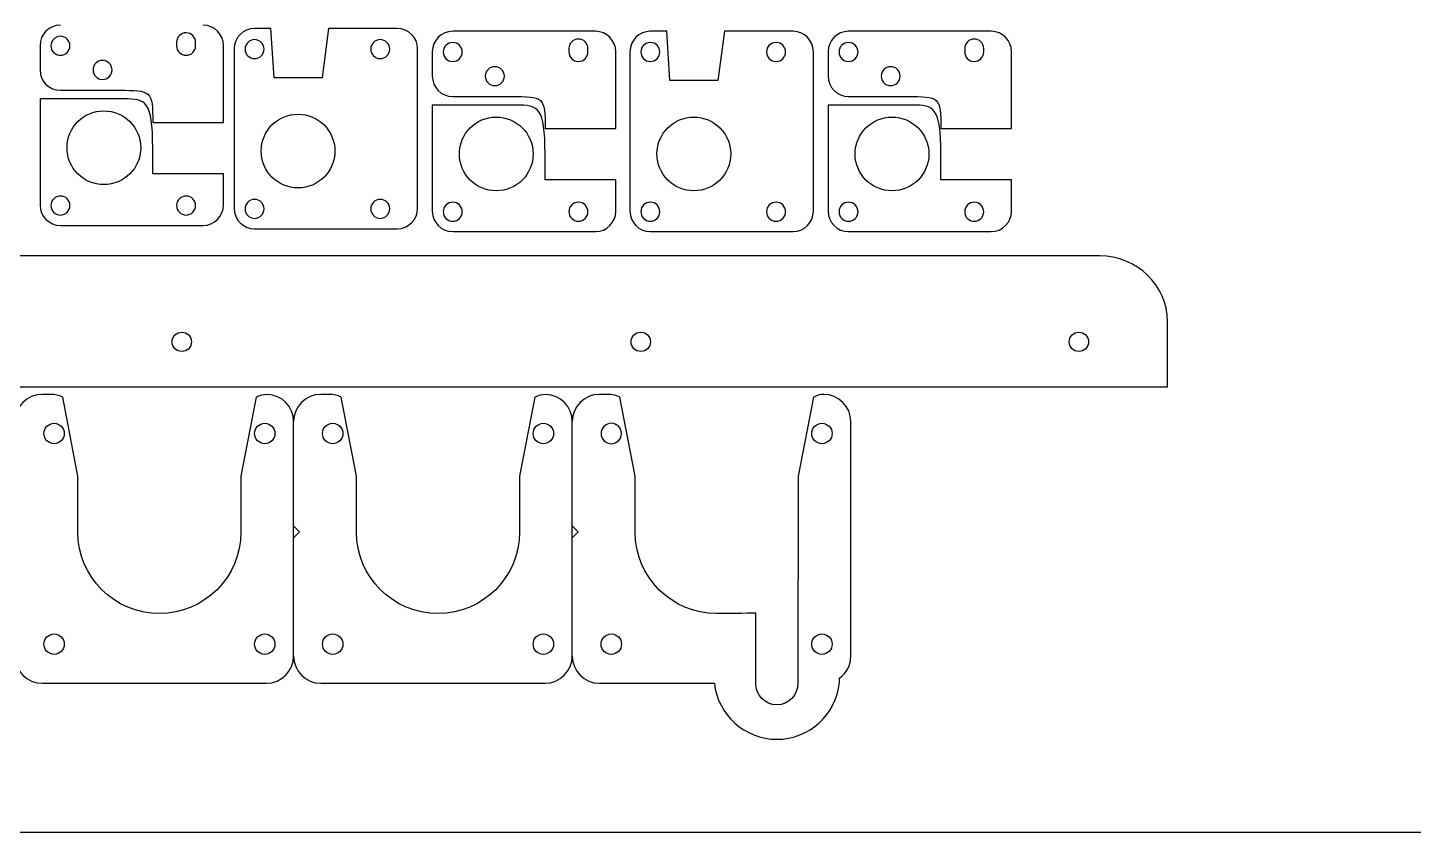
# Model space of a CAD drawing. Header units: millimetres. Extents: x 0 to 610, y -305 to 0.
# Drawn here: x 107 to 310.9, y -304.8 to -186.4 of the extents above; entities that cross this region are included whole.
import ezdxf

# ---------------------------------------------------------------- set-up
doc = ezdxf.new("R2010")
doc.units = ezdxf.units.MM
doc.layers.add('CUTS', color=1, linetype='Continuous', true_color=0xff0000)
doc.layers.add('laser bed referance', color=3, linetype='Continuous', lineweight=25, true_color=0x00ff00)

msp = doc.modelspace()

# ---------------------------------------------------------------- linework, layer by layer
at = {"layer": 'CUTS', "color": 1, "lineweight": 25, "true_color": 0xff0000}
for points in [[(143.25, -193.78), (142.78, -186.53), (140.38, -186.53)], [(161.38, -186.53), (151.28, -186.53), (150.32, -193.78), (143.25, -193.78), (143.25, -193.78)], [(190.54, -186.95), (169.54, -186.95)], [(201.03, -186.95), (198.62, -186.95)], [(219.62, -186.95), (209.53, -186.95)], [(248.78, -186.95), (227.79, -186.95)], [(108.81, -189.04), (108.81, -192.63)], [(125.4, -200.35), (135.8, -200.35), (135.8, -189.04)], [(128.9, -188.56), (128.9, -189.07)], [(131.7, -189.08), (131.7, -188.57), (131.7, -188.57)], [(137.38, -189.53), (137.38, -213)], [(164.38, -213), (164.38, -189.53)], [(186.64, -189.47), (186.64, -189.98)], [(189.44, -189.99), (189.44, -189.48), (189.44, -189.48)], [(244.89, -189.47), (244.89, -189.98)], [(247.68, -189.99), (247.68, -189.48), (247.68, -189.48)], [(166.54, -189.95), (166.54, -193.54)], [(183.14, -201.26), (193.54, -201.26), (193.54, -189.95)], [(195.62, -189.95), (195.62, -213.42)], [(222.62, -213.42), (222.62, -189.95)], [(224.79, -189.95), (224.79, -193.54)], [(241.39, -201.26), (251.78, -201.26), (251.78, -189.95)], [(111.81, -195.63), (120.39, -195.63), (120.39, -195.63)], [(208.56, -194.2), (201.49, -194.2), (201.49, -194.2)], [(108.81, -196.89), (108.81, -212.51)], [(121.21, -196.89), (108.81, -196.89), (108.81, -196.89)], [(169.54, -196.54), (178.13, -196.55), (178.13, -196.55)], [(227.79, -196.54), (236.37, -196.55), (236.37, -196.55)], [(166.54, -197.8), (166.54, -213.42)], [(178.94, -197.8), (166.54, -197.8), (166.54, -197.8)], [(224.79, -197.8), (224.79, -213.42)], [(237.19, -197.8), (224.79, -197.8), (224.79, -197.8)], [(135.8, -212.51), (135.8, -207.9), (125.39, -207.9), (125.39, -204.08)], [(193.54, -213.42), (193.54, -208.81), (183.13, -208.81), (183.13, -204.99)], [(251.78, -213.42), (251.78, -208.81), (241.38, -208.81), (241.38, -204.99)], [(111.81, -215.51), (132.8, -215.51)], [(140.38, -216), (161.38, -216)], [(169.54, -216.42), (190.54, -216.42)], [(198.62, -216.42), (219.62, -216.42)], [(227.79, -216.42), (248.78, -216.42)], [(264.73, -220), (32.82, -220), (32.82, -226.7), (32.82, -226.7)], [(63.35, -239.28), (70.95, -239.28), (274.73, -239.28)], [(110.38, -240.37), (109.13, -240.37)], [(151.38, -240.37), (150.13, -240.37)], [(192.38, -240.37), (191.13, -240.37)], [(114.38, -260.62), (114.38, -252.4), (112.15, -240.78)], [(140.61, -240.78), (138.37, -252.41), (138.38, -260.62)], [(155.38, -260.62), (155.38, -252.4), (153.15, -240.78)], [(181.61, -240.78), (179.37, -252.41), (179.38, -260.62)], [(196.38, -260.62), (196.38, -252.38), (194.15, -240.79)], [(222.61, -240.79), (220.37, -252.41), (220.35, -282.87)], [(146.13, -278.87), (146.13, -244.37)], [(187.13, -278.87), (187.13, -244.37)], [(228.13, -278.87), (228.13, -244.37)], [(146.13, -259.72), (147.01, -260.61), (146.13, -261.49)], [(187.13, -259.72), (188.01, -260.61), (187.13, -261.49)], [(214.14, -282.94), (214.14, -272.56)], [(109.13, -282.87), (142.13, -282.87)], [(150.13, -282.87), (183.13, -282.87)], [(191.13, -282.87), (208.05, -282.87)], [(226.44, -282.78), (226.44, -282.13)]]:
    msp.add_lwpolyline(points, dxfattribs=at)
for points in [[(111.81, -186.04), (110.15, -186.04), (108.81, -187.38), (108.81, -189.04)], [(130.31, -187.17), (129.54, -187.16), (128.91, -187.79), (128.9, -188.56)], [(131.7, -188.57), (131.71, -187.8), (131.08, -187.17), (130.31, -187.17)], [(135.8, -189.04), (135.8, -187.38), (134.46, -186.04), (132.8, -186.04)], [(140.38, -186.53), (138.72, -186.53), (137.38, -187.88), (137.38, -189.53)], [(164.38, -189.53), (164.38, -187.88), (163.03, -186.53), (161.38, -186.53)], [(169.54, -186.95), (167.89, -186.95), (166.54, -188.3), (166.54, -189.95)], [(193.54, -189.95), (193.54, -188.3), (192.2, -186.95), (190.54, -186.95)], [(198.62, -186.95), (196.97, -186.95), (195.62, -188.3), (195.62, -189.95)], [(201.49, -194.2), (201.49, -194.2), (201.03, -186.95), (201.03, -186.95)], [(209.53, -186.95), (209.53, -186.95), (208.56, -194.2), (208.56, -194.2)], [(222.62, -189.95), (222.62, -188.3), (221.28, -186.95), (219.62, -186.95)], [(227.79, -186.95), (226.13, -186.95), (224.79, -188.3), (224.79, -189.95)], [(251.78, -189.95), (251.78, -188.3), (250.44, -186.95), (248.78, -186.95)], [(110.41, -189.07), (110.4, -189.84), (111.03, -190.47), (111.8, -190.47)], [(111.81, -187.68), (111.04, -187.67), (110.41, -188.3), (110.41, -189.07)], [(111.8, -190.47), (112.57, -190.48), (113.2, -189.85), (113.21, -189.08)], [(113.21, -189.08), (113.21, -188.31), (112.58, -187.68), (111.81, -187.68)], [(128.9, -189.07), (128.9, -189.84), (129.53, -190.47), (130.3, -190.47)], [(130.3, -190.47), (131.07, -190.48), (131.7, -189.85), (131.7, -189.08)], [(140.38, -188.17), (139.61, -188.16), (138.98, -188.79), (138.98, -189.56)], [(138.98, -189.56), (138.98, -190.34), (139.6, -190.96), (140.37, -190.96)], [(140.37, -190.96), (141.15, -190.97), (141.78, -190.34), (141.78, -189.57)], [(141.78, -189.57), (141.78, -188.8), (141.16, -188.17), (140.38, -188.17)], [(157.48, -189.56), (157.47, -190.33), (158.1, -190.96), (158.87, -190.96)], [(158.88, -188.17), (158.11, -188.16), (157.48, -188.79), (157.48, -189.56)], [(158.87, -190.96), (159.64, -190.97), (160.27, -190.34), (160.28, -189.57)], [(160.28, -189.57), (160.28, -188.8), (159.65, -188.17), (158.88, -188.17)], [(169.55, -188.59), (168.77, -188.59), (168.15, -189.21), (168.14, -189.98)], [(170.94, -189.99), (170.95, -189.22), (170.32, -188.59), (169.55, -188.59)], [(188.04, -188.08), (187.27, -188.08), (186.64, -188.7), (186.64, -189.47)], [(189.44, -189.48), (189.44, -188.71), (188.82, -188.08), (188.04, -188.08)], [(198.63, -188.59), (197.86, -188.59), (197.23, -189.21), (197.22, -189.98)], [(200.02, -189.99), (200.03, -189.22), (199.4, -188.59), (198.63, -188.59)], [(217.13, -188.59), (216.35, -188.59), (215.72, -189.21), (215.72, -189.98)], [(218.52, -189.99), (218.52, -189.22), (217.9, -188.59), (217.13, -188.59)], [(227.79, -188.59), (227.02, -188.59), (226.39, -189.21), (226.39, -189.98)], [(229.19, -189.99), (229.19, -189.22), (228.57, -188.59), (227.79, -188.59)], [(246.29, -188.08), (245.52, -188.08), (244.89, -188.7), (244.89, -189.47)], [(247.68, -189.48), (247.69, -188.71), (247.06, -188.08), (246.29, -188.08)], [(118.01, -191.23), (117.24, -191.23), (116.61, -191.85), (116.61, -192.63)], [(119.41, -192.64), (119.41, -191.86), (118.78, -191.24), (118.01, -191.23)], [(168.14, -189.98), (168.14, -190.76), (168.76, -191.39), (169.54, -191.39)], [(169.54, -191.39), (170.31, -191.39), (170.94, -190.77), (170.94, -189.99)], [(186.64, -189.98), (186.64, -190.76), (187.26, -191.39), (188.03, -191.39)], [(188.03, -191.39), (188.81, -191.39), (189.44, -190.77), (189.44, -189.99)], [(197.22, -189.98), (197.22, -190.76), (197.85, -191.39), (198.62, -191.39)], [(198.62, -191.39), (199.39, -191.39), (200.02, -190.77), (200.02, -189.99)], [(215.72, -189.98), (215.72, -190.76), (216.34, -191.39), (217.12, -191.39)], [(217.12, -191.39), (217.89, -191.39), (218.52, -190.77), (218.52, -189.99)], [(226.39, -189.98), (226.39, -190.76), (227.01, -191.39), (227.78, -191.39)], [(227.78, -191.39), (228.56, -191.39), (229.19, -190.77), (229.19, -189.99)], [(244.89, -189.98), (244.88, -190.76), (245.51, -191.39), (246.28, -191.39)], [(246.28, -191.39), (247.05, -191.39), (247.68, -190.77), (247.68, -189.99)], [(108.81, -192.63), (108.81, -194.29), (110.15, -195.63), (111.81, -195.63)], [(116.61, -192.63), (116.6, -193.4), (117.23, -194.03), (118, -194.03)], [(118, -194.03), (118.77, -194.03), (119.4, -193.41), (119.41, -192.64)], [(166.54, -193.54), (166.54, -195.2), (167.89, -196.54), (169.54, -196.54)], [(175.75, -192.15), (174.97, -192.14), (174.34, -192.77), (174.34, -193.54)], [(174.34, -193.54), (174.34, -194.31), (174.96, -194.94), (175.74, -194.94)], [(175.74, -194.94), (176.51, -194.95), (177.14, -194.32), (177.14, -193.55)], [(177.14, -193.55), (177.15, -192.78), (176.52, -192.15), (175.75, -192.15)], [(224.79, -193.54), (224.79, -195.2), (226.13, -196.54), (227.79, -196.54)], [(232.59, -193.54), (232.58, -194.31), (233.21, -194.94), (233.98, -194.94)], [(233.99, -192.15), (233.22, -192.14), (232.59, -192.77), (232.59, -193.54)], [(233.98, -194.94), (234.76, -194.95), (235.38, -194.32), (235.39, -193.55)], [(235.39, -193.55), (235.39, -192.78), (234.77, -192.15), (233.99, -192.15)], [(120.39, -195.63), (125.2, -195.63), (125.4, -195.63), (125.4, -200.35)], [(125.39, -204.08), (125.39, -197.17), (124.34, -196.89), (121.21, -196.89)], [(178.13, -196.55), (182.93, -196.55), (183.14, -196.55), (183.14, -201.26)], [(236.37, -196.55), (241.18, -196.55), (241.39, -196.55), (241.39, -201.26)], [(112.78, -204.08), (112.78, -201.08), (115.21, -198.65), (118.21, -198.65)], [(118.21, -198.65), (121.2, -198.65), (123.63, -201.08), (123.63, -204.08)], [(141.35, -204.57), (141.35, -201.57), (143.78, -199.14), (146.78, -199.14)], [(146.78, -199.14), (149.77, -199.14), (152.2, -201.57), (152.2, -204.57)], [(170.52, -204.99), (170.52, -201.99), (172.94, -199.56), (175.94, -199.56)], [(175.94, -199.56), (178.94, -199.56), (181.37, -201.99), (181.37, -204.99)], [(183.13, -204.99), (183.13, -198.08), (182.08, -197.8), (178.94, -197.8)], [(199.6, -204.99), (199.6, -201.99), (202.03, -199.56), (205.02, -199.56)], [(205.02, -199.56), (208.02, -199.56), (210.45, -201.99), (210.45, -204.99)], [(228.76, -204.99), (228.76, -201.99), (231.19, -199.56), (234.19, -199.56)], [(234.19, -199.56), (237.18, -199.56), (239.61, -201.99), (239.61, -204.99)], [(241.38, -204.99), (241.38, -198.08), (240.32, -197.8), (237.19, -197.8)], [(118.21, -209.5), (115.21, -209.5), (112.78, -207.07), (112.78, -204.08)], [(123.63, -204.08), (123.63, -207.07), (121.2, -209.5), (118.21, -209.5)], [(146.78, -209.99), (143.78, -209.99), (141.35, -207.56), (141.35, -204.57)], [(152.2, -204.57), (152.2, -207.56), (149.77, -209.99), (146.78, -209.99)], [(175.94, -210.41), (172.94, -210.41), (170.52, -207.99), (170.52, -204.99)], [(181.37, -204.99), (181.37, -207.99), (178.94, -210.41), (175.94, -210.41)], [(205.02, -210.41), (202.03, -210.41), (199.6, -207.99), (199.6, -204.99)], [(210.45, -204.99), (210.45, -207.99), (208.02, -210.41), (205.02, -210.41)], [(234.19, -210.41), (231.19, -210.41), (228.76, -207.99), (228.76, -204.99)], [(239.61, -204.99), (239.61, -207.99), (237.18, -210.41), (234.19, -210.41)], [(111.81, -211.18), (111.04, -211.17), (110.41, -211.8), (110.41, -212.57)], [(113.21, -212.58), (113.21, -211.81), (112.58, -211.18), (111.81, -211.18)], [(130.31, -211.18), (129.53, -211.17), (128.91, -211.8), (128.9, -212.57)], [(131.7, -212.58), (131.71, -211.81), (131.08, -211.18), (130.31, -211.18)], [(140.38, -211.67), (139.61, -211.66), (138.98, -212.29), (138.98, -213.06)], [(141.78, -213.07), (141.78, -212.3), (141.16, -211.67), (140.38, -211.67)], [(158.88, -211.67), (158.11, -211.66), (157.48, -212.29), (157.48, -213.06)], [(160.28, -213.07), (160.28, -212.3), (159.65, -211.67), (158.88, -211.67)], [(108.81, -212.51), (108.81, -214.16), (110.15, -215.51), (111.81, -215.51)], [(110.41, -212.57), (110.4, -213.35), (111.03, -213.97), (111.8, -213.98)], [(111.8, -213.98), (112.57, -213.98), (113.2, -213.35), (113.21, -212.58)], [(128.9, -212.57), (128.9, -213.35), (129.53, -213.97), (130.3, -213.98)], [(130.3, -213.98), (131.07, -213.98), (131.7, -213.35), (131.7, -212.58)], [(132.8, -215.51), (134.46, -215.51), (135.8, -214.16), (135.8, -212.51)], [(137.38, -213), (137.38, -214.65), (138.72, -216), (140.38, -216)], [(138.98, -213.06), (138.98, -213.84), (139.6, -214.46), (140.38, -214.47)], [(140.38, -214.47), (141.15, -214.47), (141.78, -213.84), (141.78, -213.07)], [(157.48, -213.06), (157.47, -213.84), (158.1, -214.46), (158.87, -214.47)], [(158.87, -214.47), (159.64, -214.47), (160.27, -213.84), (160.28, -213.07)], [(161.38, -216), (163.03, -216), (164.38, -214.65), (164.38, -213)], [(166.54, -213.42), (166.54, -215.08), (167.89, -216.42), (169.54, -216.42)], [(169.55, -212.09), (168.77, -212.09), (168.15, -212.71), (168.14, -213.48)], [(168.14, -213.48), (168.14, -214.26), (168.76, -214.89), (169.54, -214.89)], [(169.54, -214.89), (170.31, -214.89), (170.94, -214.27), (170.94, -213.49)], [(170.94, -213.49), (170.95, -212.72), (170.32, -212.09), (169.55, -212.09)], [(188.04, -212.09), (187.27, -212.09), (186.64, -212.71), (186.64, -213.48)], [(186.64, -213.48), (186.64, -214.26), (187.26, -214.89), (188.03, -214.89)], [(188.03, -214.89), (188.81, -214.89), (189.44, -214.27), (189.44, -213.49)], [(189.44, -213.49), (189.44, -212.72), (188.82, -212.09), (188.04, -212.09)], [(190.54, -216.42), (192.2, -216.42), (193.54, -215.08), (193.54, -213.42)], [(195.62, -213.42), (195.62, -215.08), (196.97, -216.42), (198.62, -216.42)], [(198.63, -212.09), (197.86, -212.09), (197.23, -212.71), (197.22, -213.48)], [(197.22, -213.48), (197.22, -214.26), (197.85, -214.89), (198.62, -214.89)], [(198.62, -214.89), (199.39, -214.89), (200.02, -214.27), (200.02, -213.49)], [(200.02, -213.49), (200.03, -212.72), (199.4, -212.09), (198.63, -212.09)], [(217.13, -212.09), (216.35, -212.09), (215.72, -212.71), (215.72, -213.48)], [(215.72, -213.48), (215.72, -214.26), (216.34, -214.89), (217.12, -214.89)], [(217.12, -214.89), (217.89, -214.89), (218.52, -214.27), (218.52, -213.49)], [(218.52, -213.49), (218.52, -212.72), (217.9, -212.09), (217.13, -212.09)], [(219.62, -216.42), (221.28, -216.42), (222.62, -215.08), (222.62, -213.42)], [(224.79, -213.42), (224.79, -215.08), (226.13, -216.42), (227.79, -216.42)], [(227.79, -212.09), (227.02, -212.09), (226.39, -212.71), (226.39, -213.48)], [(226.39, -213.48), (226.39, -214.26), (227.01, -214.89), (227.78, -214.89)], [(227.78, -214.89), (228.56, -214.89), (229.19, -214.27), (229.19, -213.49)], [(229.19, -213.49), (229.19, -212.72), (228.57, -212.09), (227.79, -212.09)], [(246.29, -212.09), (245.52, -212.09), (244.89, -212.71), (244.88, -213.48)], [(244.88, -213.48), (244.88, -214.26), (245.51, -214.89), (246.28, -214.89)], [(246.28, -214.89), (247.05, -214.89), (247.68, -214.27), (247.68, -213.49)], [(247.68, -213.49), (247.69, -212.72), (247.06, -212.09), (246.29, -212.09)], [(248.78, -216.42), (250.44, -216.42), (251.78, -215.08), (251.78, -213.42)], [(274.73, -229.64), (274.73, -224.33), (270.23, -220), (264.73, -220)], [(274.73, -239.28), (274.73, -239.28), (274.73, -234.94), (274.73, -229.64)], [(128.25, -232.64), (128.25, -231.85), (128.89, -231.21), (129.68, -231.21)], [(129.68, -231.21), (130.47, -231.21), (131.1, -231.85), (131.1, -232.64)], [(195.79, -232.64), (195.79, -231.85), (196.43, -231.21), (197.21, -231.21)], [(197.21, -231.21), (198, -231.21), (198.64, -231.85), (198.64, -232.64)], [(260.26, -232.64), (260.26, -231.85), (260.9, -231.21), (261.69, -231.21)], [(261.69, -231.21), (262.47, -231.21), (263.11, -231.85), (263.11, -232.64)], [(129.68, -234.06), (128.89, -234.06), (128.25, -233.42), (128.25, -232.64)], [(131.1, -232.64), (131.1, -233.42), (130.47, -234.06), (129.68, -234.06)], [(197.21, -234.06), (196.43, -234.06), (195.79, -233.42), (195.79, -232.64)], [(198.64, -232.64), (198.64, -233.42), (198, -234.06), (197.21, -234.06)], [(261.69, -234.06), (260.9, -234.06), (260.26, -233.42), (260.26, -232.64)], [(263.11, -232.64), (263.11, -233.42), (262.47, -234.06), (261.69, -234.06)], [(109.13, -240.37), (106.92, -240.37), (105.13, -242.16), (105.13, -244.37)], [(112.15, -240.78), (111.61, -240.52), (111.02, -240.37), (110.38, -240.37)], [(142.26, -240.38), (141.67, -240.39), (141.11, -240.54), (140.61, -240.78)], [(146.13, -244.37), (146.13, -242.2), (144.41, -240.44), (142.26, -240.38)], [(150.13, -240.37), (147.92, -240.37), (146.13, -242.16), (146.13, -244.37)], [(153.15, -240.78), (152.61, -240.52), (152.02, -240.37), (151.38, -240.37)], [(183.26, -240.38), (182.67, -240.39), (182.11, -240.54), (181.61, -240.78)], [(187.13, -244.37), (187.13, -242.2), (185.4, -240.44), (183.26, -240.38)], [(191.13, -240.37), (188.92, -240.37), (187.13, -242.16), (187.13, -244.37)], [(194.15, -240.79), (193.61, -240.52), (193.01, -240.37), (192.38, -240.37)], [(224.13, -240.37), (223.49, -240.37), (223.14, -240.52), (222.61, -240.79)], [(228.13, -244.37), (228.13, -242.16), (226.34, -240.37), (224.13, -240.37)], [(109.38, -246.12), (109.38, -245.29), (110.05, -244.62), (110.88, -244.62)], [(110.88, -244.62), (111.7, -244.62), (112.38, -245.29), (112.38, -246.12)], [(140.38, -246.12), (140.38, -245.29), (141.05, -244.62), (141.88, -244.62)], [(141.88, -244.62), (142.7, -244.62), (143.38, -245.29), (143.38, -246.12)], [(150.38, -246.12), (150.38, -245.29), (151.05, -244.62), (151.88, -244.62)], [(151.88, -244.62), (152.7, -244.62), (153.38, -245.29), (153.38, -246.12)], [(181.38, -246.12), (181.38, -245.29), (182.05, -244.62), (182.88, -244.62)], [(182.88, -244.62), (183.7, -244.62), (184.38, -245.29), (184.38, -246.12)], [(192.88, -244.62), (192.05, -244.62), (191.38, -245.29), (191.38, -246.12)], [(194.38, -246.12), (194.38, -245.29), (193.7, -244.62), (192.88, -244.62)], [(222.38, -246.12), (222.38, -245.29), (223.05, -244.62), (223.88, -244.62)], [(223.88, -244.62), (224.7, -244.62), (225.38, -245.29), (225.38, -246.12)], [(110.88, -247.62), (110.05, -247.62), (109.38, -246.95), (109.38, -246.12)], [(112.38, -246.12), (112.38, -246.95), (111.7, -247.62), (110.88, -247.62)], [(141.88, -247.62), (141.05, -247.62), (140.38, -246.95), (140.38, -246.12)], [(143.38, -246.12), (143.38, -246.95), (142.7, -247.62), (141.88, -247.62)], [(151.88, -247.62), (151.05, -247.62), (150.38, -246.95), (150.38, -246.12)], [(153.38, -246.12), (153.38, -246.95), (152.7, -247.62), (151.88, -247.62)], [(182.88, -247.62), (182.05, -247.62), (181.38, -246.95), (181.38, -246.12)], [(184.38, -246.12), (184.38, -246.95), (183.7, -247.62), (182.88, -247.62)], [(191.38, -246.12), (191.38, -246.95), (192.05, -247.62), (192.88, -247.62)], [(192.88, -247.62), (193.7, -247.62), (194.38, -246.95), (194.38, -246.12)], [(223.88, -247.62), (223.05, -247.62), (222.38, -246.95), (222.38, -246.12)], [(225.38, -246.12), (225.38, -246.95), (224.7, -247.62), (223.88, -247.62)], [(126.38, -272.62), (119.75, -272.62), (114.38, -267.25), (114.38, -260.62)], [(138.38, -260.62), (138.38, -267.25), (133, -272.62), (126.38, -272.62)], [(167.38, -272.62), (160.75, -272.62), (155.38, -267.25), (155.38, -260.62)], [(179.38, -260.62), (179.38, -267.25), (174, -272.62), (167.38, -272.62)], [(208.38, -272.62), (201.75, -272.62), (196.38, -267.25), (196.38, -260.62)], [(214.14, -272.56), (214.14, -272.56), (210.47, -272.62), (208.38, -272.62)], [(109.38, -277.12), (109.38, -276.29), (110.05, -275.62), (110.88, -275.62)], [(110.88, -278.62), (110.05, -278.62), (109.38, -277.95), (109.38, -277.12)], [(110.88, -275.62), (111.7, -275.62), (112.38, -276.29), (112.38, -277.12)], [(112.38, -277.12), (112.38, -277.95), (111.7, -278.62), (110.88, -278.62)], [(140.38, -277.12), (140.38, -276.29), (141.05, -275.62), (141.88, -275.62)], [(141.88, -278.62), (141.05, -278.62), (140.38, -277.95), (140.38, -277.12)], [(141.88, -275.62), (142.7, -275.62), (143.38, -276.29), (143.38, -277.12)], [(143.38, -277.12), (143.38, -277.95), (142.7, -278.62), (141.88, -278.62)], [(150.38, -277.12), (150.38, -276.29), (151.05, -275.62), (151.88, -275.62)], [(151.88, -278.62), (151.05, -278.62), (150.38, -277.95), (150.38, -277.12)], [(151.88, -275.62), (152.7, -275.62), (153.38, -276.29), (153.38, -277.12)], [(153.38, -277.12), (153.38, -277.95), (152.7, -278.62), (151.88, -278.62)], [(181.38, -277.12), (181.38, -276.29), (182.05, -275.62), (182.88, -275.62)], [(182.88, -278.62), (182.05, -278.62), (181.38, -277.95), (181.38, -277.12)], [(182.88, -275.62), (183.7, -275.62), (184.38, -276.29), (184.38, -277.12)], [(184.38, -277.12), (184.38, -277.95), (183.7, -278.62), (182.88, -278.62)], [(191.38, -277.12), (191.38, -276.29), (192.05, -275.62), (192.88, -275.62)], [(192.88, -278.62), (192.05, -278.62), (191.38, -277.95), (191.38, -277.12)], [(192.88, -275.62), (193.7, -275.62), (194.38, -276.29), (194.38, -277.12)], [(194.38, -277.12), (194.38, -277.95), (193.7, -278.62), (192.88, -278.62)], [(222.38, -277.12), (222.38, -276.29), (223.05, -275.62), (223.88, -275.62)], [(223.88, -278.62), (223.05, -278.62), (222.38, -277.95), (222.38, -277.12)], [(223.88, -275.62), (224.7, -275.62), (225.38, -276.29), (225.38, -277.12)], [(225.38, -277.12), (225.38, -277.95), (224.7, -278.62), (223.88, -278.62)], [(105.13, -278.87), (105.13, -281.08), (106.92, -282.87), (109.13, -282.87)], [(142.13, -282.87), (144.34, -282.87), (146.13, -281.08), (146.13, -278.87)], [(146.13, -278.87), (146.13, -281.08), (147.92, -282.87), (150.13, -282.87)], [(183.13, -282.87), (185.34, -282.87), (187.13, -281.08), (187.13, -278.87)], [(187.13, -278.87), (187.13, -281.08), (188.92, -282.87), (191.13, -282.87)], [(226.44, -282.13), (227.46, -281.4), (228.13, -280.21), (228.13, -278.87)], [(208.05, -282.87), (208.54, -287.51), (212.47, -291.12), (217.24, -291.12)], [(217.24, -286.04), (215.53, -286.04), (214.14, -284.65), (214.14, -282.94)], [(217.24, -291.12), (222.04, -291.12), (225.99, -287.47), (226.44, -282.78)], [(220.35, -282.87), (220.35, -284.58), (218.95, -286.04), (217.24, -286.04)]]:
    msp.add_open_spline(points, degree=3, dxfattribs=at)
at = {"layer": 'laser bed referance'}
for q in [(304.8, -304.8), (609.6, -304.8)]:
    msp.add_line((0, -304.8), q, dxfattribs=at)

doc.saveas('drawing.dxf')
